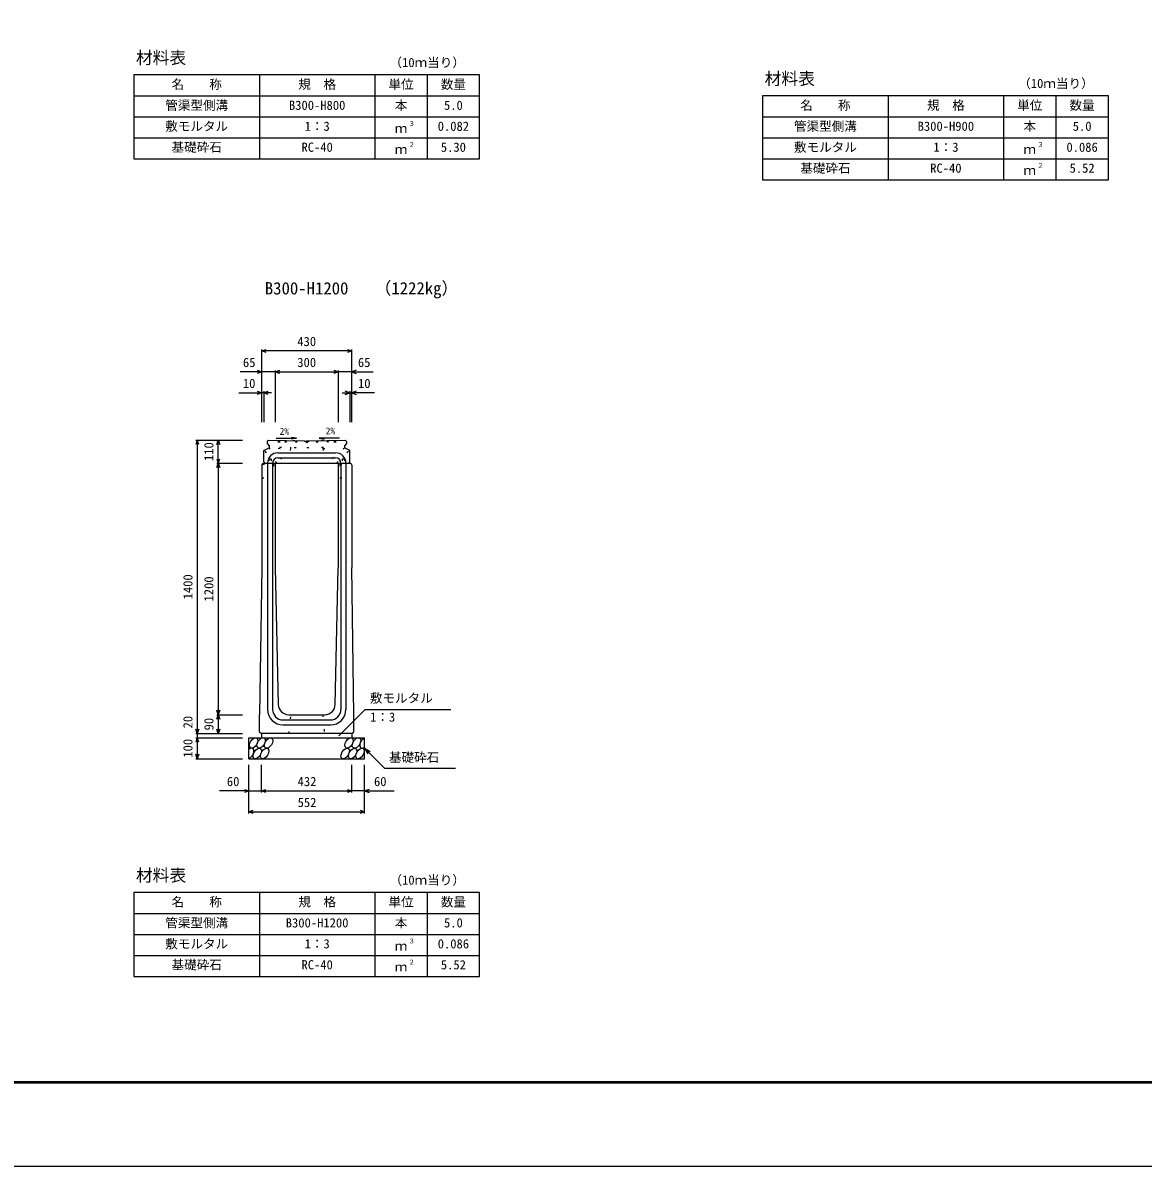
# Model space of a CAD drawing. Units: millimetres, scale not verified. Extents: x -12600 to 12600, y -5940 to 5940.
# Drawn here: x 1346 to 6691, y -5940 to -486 of the extents above; entities that cross this region are included whole.
import ezdxf
from ezdxf.enums import TextEntityAlignment as Align

# ---------------------------------------------------------------- set-up
doc = ezdxf.new("R2010")
doc.units = ezdxf.units.MM
doc.header["$LTSCALE"] = 40
doc.linetypes.add('DOTTED', pattern=[1.75, 0.25, -1.5])
for name, color, linetype, lineweight in [('0-0_DIM', 7, 'Continuous', 25), ('0-1_Defpoints', 5, 'Continuous', 25), ('0-2_HATCH', 6, 'Continuous', 25), ('0-3_HYO', 3, 'Continuous', 25), ('0-4_HYO2', 4, 'Continuous', 25), ('0-5_OUTLINE', 3, 'Continuous', 25), ('0-6_OUTLINE2', 4, 'DOTTED', 25), ('0-7_TXT', 7, 'Continuous', 25), ('0-8_WAKU', 3, 'Continuous', 25)]:
    doc.layers.add(name, color=color, linetype=linetype, lineweight=lineweight)
doc.styles.add('ＭＳ ゴシック', font='')
doc.styles.get('ＭＳ ゴシック').set_extended_font_data('MS Gothic')

msp = doc.modelspace()

# ---------------------------------------------------------------- linework, layer by layer
at = {"layer": '0-0_DIM'}
for p, q in [((2485, -2391.54), (2485, -2044.04)), ((2915, -2051.54), (2485, -2051.54)), ((2915, -2391.54), (2915, -2044.04)), ((2485, -2151.54), (2383.02, -2151.54)), ((2550, -2151.54), (2485, -2151.54)), ((2550, -2144.04), (2550, -2391.54)), ((2550, -2151.54), (2850, -2151.54)), ((2850, -2144.04), (2850, -2391.54)), ((2915, -2151.54), (2850, -2151.54)), ((2915, -2151.54), (3016.98, -2151.54)), ((2376.62, -2251.54), (2485, -2251.54)), ((2495, -2251.54), (2485, -2251.54)), ((2495, -2244.04), (2495, -2391.54)), ((2531.3, -2251.54), (2495, -2251.54)), ((2868.7, -2251.54), (2905, -2251.54)), ((2905, -2244.04), (2905, -2391.54)), ((2905, -2251.54), (2915, -2251.54)), ((3023.38, -2251.54), (2915, -2251.54)), ((2170.5, -2476.54), (2393, -2476.54)), ((2178, -2476.54), (2178, -3876.54)), ((2278, -2586.54), (2278, -2476.54)), ((2270.5, -2586.54), (2393, -2586.54)), ((2278, -2586.54), (2278, -3786.54)), ((2853.11, -3887.35), (2979.34, -3761.11)), ((2979.34, -3761.11), (3387.24, -3761.11)), ((2270.5, -3786.54), (2393, -3786.54)), ((2278, -3786.54), (2278, -3876.54)), ((2170.5, -3876.54), (2393, -3876.54)), ((2170.5, -3896.54), (2393, -3896.54)), ((2178, -3876.54), (2178, -3896.54)), ((2178, -3896.54), (2178, -3996.54)), ((2976, -3946.54), (3071.76, -4042.29)), ((2976, -3946.54), (3001.98, -3961.54)), ((2976, -3946.54), (2991, -3972.52)), ((2170.5, -3996.54), (2393, -3996.54)), ((2424, -4257.9), (2424, -4026.54)), ((2484, -4157.9), (2484, -4026.54)), ((2916, -4157.9), (2916, -4026.54)), ((2976, -4257.9), (2976, -4026.54)), ((3071.76, -4042.29), (3409.31, -4042.29)), ((2425, -4150.4), (2283.21, -4150.4)), ((2424, -4150.4), (2484, -4150.4)), ((2484, -4150.4), (2916, -4150.4)), ((2976, -4150.4), (2916, -4150.4)), ((2976, -4150.4), (3117.79, -4150.4)), ((2424, -4250.4), (2976, -4250.4))]:
    msp.add_line(p, q, dxfattribs=at)
for points in [[(2506.14, -2059.23), (2485, -2051.54), (2506.14, -2043.84)], [(2893.86, -2043.84), (2915, -2051.54), (2893.86, -2059.23)], [(2463.86, -2143.84), (2485, -2151.54), (2463.86, -2159.23)], [(2571.14, -2159.23), (2550, -2151.54), (2571.14, -2143.84)], [(2828.86, -2143.84), (2850, -2151.54), (2828.86, -2159.23)], [(2936.14, -2143.84), (2915, -2151.54), (2936.14, -2159.23)], [(2463.86, -2243.84), (2485, -2251.54), (2463.86, -2259.23)], [(2516.14, -2259.23), (2495, -2251.54), (2516.14, -2243.84)], [(2883.86, -2259.23), (2905, -2251.54), (2883.86, -2243.84)], [(2936.14, -2243.84), (2915, -2251.54), (2936.14, -2259.23)], [(2185.7, -2497.68), (2178, -2476.54), (2170.3, -2497.68)], [(2270.3, -2497.68), (2278, -2476.54), (2285.7, -2497.68)], [(2270.3, -2565.39), (2278, -2586.54), (2285.7, -2565.39)], [(2270.3, -2607.68), (2278, -2586.54), (2285.7, -2607.68)], [(2285.7, -3765.39), (2278, -3786.54), (2270.3, -3765.39)], [(2270.3, -3807.68), (2278, -3786.54), (2285.7, -3807.68)], [(2185.7, -3855.39), (2178, -3876.54), (2170.3, -3855.39)], [(2285.7, -3855.39), (2278, -3876.54), (2270.3, -3855.39)], [(2185.7, -3917.68), (2178, -3896.54), (2170.3, -3917.68)], [(2185.7, -3975.39), (2178, -3996.54), (2170.3, -3975.39)], [(2402.86, -4142.71), (2424, -4150.4), (2402.86, -4158.1)], [(2505.14, -4158.1), (2484, -4150.4), (2505.14, -4142.71)], [(2894.86, -4142.71), (2916, -4150.4), (2894.86, -4158.1)], [(2997.14, -4142.71), (2976, -4150.4), (2997.14, -4158.1)], [(2445.14, -4258.1), (2424, -4250.4), (2445.14, -4242.71)], [(2954.86, -4242.71), (2976, -4250.4), (2954.86, -4258.1)]]:
    msp.add_lwpolyline(points, dxfattribs=at)
at = {"layer": '0-1_Defpoints'}
msp.add_lwpolyline([(-4200, -5940), (12600, -5940), (12600, 5940), (-4200, 5940)], close=True, dxfattribs=at)
at = {"layer": '0-2_HATCH', "linetype": 'DOTTED'}
for p, q in [((2563.5, -2477.88), (2563.5, -2515.88)), ((2569.5, -2477.99), (2569.5, -2510)), ((2830.5, -2477.99), (2830.5, -2510)), ((2836.5, -2477.88), (2836.5, -2515.88)), ((2563.5, -2515.88), (2623.26, -2517.05)), ((2623.26, -2511.05), (2623.26, -2517.05)), ((2776.74, -2511.05), (2776.74, -2517.05)), ((2776.74, -2517.05), (2836.5, -2515.88))]:
    msp.add_line(p, q, dxfattribs=at)
for points in [[(2563.5, -2477.88), (2700, -2480.53), (2836.5, -2477.88)], [(2569.5, -2510), (2700, -2512.54), (2830.5, -2510)]]:
    msp.add_lwpolyline(points, dxfattribs=at)
for points in [[(2600.08, -2478.59), (2595.75, -2482.74), (2599.91, -2487.07), (2604.24, -2482.91)], [(2650.07, -2479.59), (2645.74, -2483.74), (2649.9, -2488.07), (2654.23, -2483.91)], [(2700, -2480.53), (2704.24, -2484.77), (2700, -2489.01), (2695.76, -2484.77)], [(2749.93, -2479.59), (2754.26, -2483.74), (2750.1, -2488.07), (2745.77, -2483.91)], [(2799.92, -2478.59), (2804.25, -2482.74), (2800.09, -2487.07), (2795.76, -2482.91)]]:
    msp.add_lwpolyline(points, close=True, dxfattribs=at)
at = {"layer": '0-2_HATCH'}
for centre in [(2446.89, -3921.54), (2482.37, -3921.54), (2517.84, -3921.54), (2902.05, -3921.54), (2937.52, -3921.54), (2463.77, -3971.54), (2499.25, -3971.54), (2883.45, -3971.54), (2918.93, -3971.54), (2954.41, -3971.54)]:
    msp.add_ellipse(centre, major_axis=(14.54, 23.54), ratio=0.5792, dxfattribs=at)
for centre, start_param, end_param in [((2973, -3921.54), 0.6666252, 4.1103269), ((2428.3, -3971.54), 3.7419964, 7.318141)]:
    msp.add_ellipse(centre, major_axis=(14.54, 23.54), ratio=0.5792, start_param=start_param, end_param=end_param, dxfattribs=at)
at = {"layer": '0-3_HYO'}
for p, q in [((2475, -734.64), (2475, -1134.64)), ((3025, -734.64), (3025, -1134.64)), ((3275, -734.64), (3275, -1134.64)), ((1875, -834.64), (3525, -834.64)), ((5475, -834.64), (5475, -1234.64)), ((6025, -834.64), (6025, -1234.64)), ((6275, -834.64), (6275, -1234.64)), ((4875, -934.64), (6525, -934.64)), ((2475, -4634.64), (2475, -5034.64)), ((3025, -4634.64), (3025, -5034.64)), ((3275, -4634.64), (3275, -5034.64)), ((1875, -4734.64), (3525, -4734.64))]:
    msp.add_line(p, q, dxfattribs=at)
for points in [[(1875, -1134.64), (3525, -1134.64), (3525, -734.64), (1875, -734.64)], [(4875, -1234.64), (6525, -1234.64), (6525, -834.64), (4875, -834.64)], [(1875, -5034.64), (3525, -5034.64), (3525, -4634.64), (1875, -4634.64)]]:
    msp.add_lwpolyline(points, close=True, dxfattribs=at)
at = {"layer": '0-4_HYO2'}
for p, q in [((1875, -934.64), (3525, -934.64)), ((1875, -1034.64), (3525, -1034.64)), ((4875, -1034.64), (6525, -1034.64)), ((4875, -1134.64), (6525, -1134.64)), ((1875, -4834.64), (3525, -4834.64)), ((1875, -4934.64), (3525, -4934.64))]:
    msp.add_line(p, q, dxfattribs=at)
at = {"layer": '0-5_OUTLINE'}
for p, q in [((2516.79, -2476.96), (2511, -2482.69)), ((2511, -2482.69), (2511, -2493.54)), ((2511, -2493.54), (2520, -2503.54)), ((2516.79, -2476.96), (2687.89, -2480.3)), ((2520, -2503.54), (2520, -2513.54)), ((2709, -2483.54), (2712.11, -2480.3)), ((2889, -2493.54), (2880, -2503.54)), ((2880, -2503.54), (2880, -2513.54)), ((2889, -2482.69), (2889, -2493.54)), ((2495, -2526.54), (2520, -2513.54)), ((2495, -2580.54), (2495, -2526.54)), ((2905, -2526.54), (2880, -2513.54)), ((2905, -2580.54), (2905, -2526.54)), ((2485, -2596.54), (2490, -2586.54)), ((2485, -2596.54), (2485, -3086.54)), ((2490, -2586.54), (2910, -2586.54)), ((2495, -2580.54), (2501, -2586.54)), ((2550, -2586.54), (2550, -3086.54)), ((2850, -2586.54), (2850, -3086.54)), ((2899, -2586.54), (2905, -2580.54)), ((2910, -2586.54), (2915, -2596.54)), ((2915, -2596.54), (2915, -3086.54)), ((2485, -3086.54), (2475, -3786.54)), ((2550, -3086.54), (2563.95, -3737.61)), ((2836.05, -3737.61), (2850, -3086.54)), ((2925, -3786.54), (2915, -3086.54)), ((2475, -3867.54), (2475, -3786.54)), ((2613.94, -3786.54), (2786.06, -3786.54)), ((2925, -3867.54), (2925, -3786.54)), ((2475, -3867.54), (2484, -3876.54)), ((2916, -3876.54), (2925, -3867.54)), ((2424, -3896.54), (2976, -3896.54)), ((2424, -3996.54), (2424, -3896.54)), ((2916, -3876.54), (2484, -3876.54)), ((2484, -3876.54), (2484, -3896.54)), ((2916, -3876.54), (2916, -3896.54)), ((2976, -3996.54), (2976, -3896.54)), ((2424, -3996.54), (2976, -3996.54))]:
    msp.add_line(p, q, dxfattribs=at)
for points in [[(2709, -2483.54), (2691, -2483.54), (2687.89, -2480.3)], [(2712.11, -2480.3), (2883.21, -2476.96), (2889, -2482.69)]]:
    msp.add_lwpolyline(points, dxfattribs=at)
for centre, start, end in [((2613.94, -3736.54), 181.22758, 270), ((2786.06, -3736.54), 270, 358.77242)]:
    msp.add_arc(centre, 50, start, end, dxfattribs=at)
at = {"layer": '0-6_OUTLINE2'}
for p, q in [((2557.7, -2586.54), (2496.64, -2525.68)), ((2518.69, -2514.22), (2604.41, -2586.54)), ((2623.26, -2517.05), (2608.5, -2586.54)), ((2776.74, -2517.05), (2791.5, -2586.54)), ((2881.31, -2514.22), (2795.59, -2586.54)), ((2842.3, -2586.54), (2903.36, -2525.68)), ((2487.75, -2591.04), (2542, -2591.04)), ((2519, -2566.04), (2531, -2566.04)), ((2519, -2566.04), (2519, -2591.04)), ((2531, -2566.04), (2531, -2591.04)), ((2542, -2591.04), (2542, -2656.54)), ((2858, -2591.04), (2858, -2656.54)), ((2858, -2591.04), (2912.25, -2591.04)), ((2869, -2566.04), (2881, -2566.04)), ((2869, -2566.04), (2869, -2591.04)), ((2881, -2566.04), (2881, -2591.04)), ((2485, -2656.54), (2542, -2656.54)), ((2858, -2656.54), (2915, -2656.54)), ((2615, -3876.54), (2625, -3786.54)), ((2775, -3786.54), (2785, -3876.54))]:
    msp.add_line(p, q, dxfattribs=at)
at = {"layer": '0-6_OUTLINE2', "linetype": 'Continuous'}
for p, q in [((2562, -2537.54), (2838, -2537.54)), ((2562, -2561.54), (2838, -2561.54)), ((2513, -2586.54), (2513, -3761.54)), ((2537, -2586.54), (2537, -3761.54)), ((2863, -2586.54), (2863, -3761.54)), ((2887, -2586.54), (2887, -3761.54)), ((2587, -3811.54), (2813, -3811.54)), ((2587, -3835.54), (2813, -3835.54))]:
    msp.add_line(p, q, dxfattribs=at)
for centre, radius, start, end in [((2562, -2586.54), 49, 90, 180), ((2562, -2586.54), 25, 90, 180), ((2838, -2586.54), 49, 0, 90), ((2838, -2586.54), 25, 0, 90), ((2587, -3761.54), 74, 180, 270), ((2587, -3761.54), 50, 180, 270), ((2813, -3761.54), 50, 270, 0), ((2813, -3761.54), 74, 270, 0)]:
    msp.add_arc(centre, radius, start, end, dxfattribs=at)
at = {"layer": '0-7_TXT'}
for p, q in [((2651.65, -2468.06), (2628.05, -2463.67)), ((2759.6, -2467.95), (2783.19, -2463.56)), ((2856.91, -2467.01), (2759.6, -2467.95)), ((2759.6, -2467.95), (2783.28, -2471.89))]:
    msp.add_line(p, q, dxfattribs=at)
msp.add_lwpolyline([(2553.7, -2467.11), (2651.65, -2468.06), (2627.97, -2472)], dxfattribs=at)
at = {"layer": '0-8_WAKU', "lineweight": 50}
msp.add_lwpolyline([(-3800, -5540), (12200, -5540), (12200, 5540), (-3800, 5540)], close=True, dxfattribs=at)

# ---------------------------------------------------------------- texts
at = {"layer": '0-0_DIM', "style": 'ＭＳ ゴシック'}
for s, p in [('430', (2655, -2041.54)), ('65', (2395.68, -2141.54)), ('300', (2655, -2141.54)), ('65', (2944.32, -2141.54)), ('10', (2395.16, -2241.54)), ('10', (2944.84, -2241.54)), ('敷モルタル', (3001.38, -3742.38)), ('1：3', (3002.38, -3833.07)), ('基礎砕石', (3092.32, -4025.12)), ('60', (2319, -4140.4)), ('432', (2656.54, -4140.4)), ('60', (3021, -4140.4)), ('552', (2656.54, -4240.4))]:
    msp.add_text(s, height=43.99, dxfattribs=at).set_placement(p, align=Align.BOTTOM_LEFT)
for s, p in [('110', (2268, -2576.54)), ('1400', (2168, -3236.54)), ('1200', (2268, -3246.54)), ('20', (2168, -3852.22)), ('90', (2268, -3861.54)), ('100', (2168, -3991.54))]:
    msp.add_text(s, height=43.99, rotation=90, dxfattribs=at).set_placement(p, align=Align.BOTTOM_LEFT)
at = {"layer": '0-7_TXT', "style": 'ＭＳ ゴシック'}
for s, height, p in [('材料表', 58.65, (1885, -699.64)), ('（10ｍ当り）', 43.99, (3095, -710.64)), ('名\u3000\u3000称', 43.99, (2055, -814.64)), ('規\u3000格', 43.99, (2660, -814.64)), ('単位', 43.99, (3090, -814.64)), ('数量', 43.99, (3340, -814.64)), ('材料表', 58.65, (4885, -799.64)), ('（10ｍ当り）', 43.99, (6095, -810.64)), ('管渠型側溝', 43.99, (2025, -914.64)), ('B300-H800', 43.99, (2615, -914.64)), ('本', 43.99, (3120, -914.64)), ('5.0', 43.99, (3355, -914.64)), ('名\u3000\u3000称', 43.99, (5055, -914.64)), ('規\u3000格', 43.99, (5660, -914.64)), ('単位', 43.99, (6090, -914.64)), ('数量', 43.99, (6340, -914.64)), ('敷モルタル', 43.99, (2025, -1014.64)), ('1：3', 43.99, (2690, -1014.64)), ('ｍ', 43.99, (3120, -1024.64)), ('３', 21.99, (3185.54, -984.27)), ('0.082', 43.99, (3325, -1014.64)), ('管渠型側溝', 43.99, (5025, -1014.64)), ('B300-H900', 43.99, (5615, -1014.64)), ('本', 43.99, (6120, -1014.64)), ('5.0', 43.99, (6355, -1014.64)), ('基礎砕石', 43.99, (2055, -1114.64)), ('RC-40', 43.99, (2675, -1114.64)), ('ｍ', 43.99, (3120, -1124.64)), ('２', 21.99, (3185.54, -1084.27)), ('5.30', 43.99, (3340, -1114.64)), ('敷モルタル', 43.99, (5025, -1114.64)), ('1：3', 43.99, (5690, -1114.64)), ('ｍ', 43.99, (6120, -1124.64)), ('３', 21.99, (6185.54, -1084.27)), ('0.086', 43.99, (6325, -1114.64)), ('基礎砕石', 43.99, (5055, -1214.64)), ('RC-40', 43.99, (5675, -1214.64)), ('ｍ', 43.99, (6120, -1224.64)), ('２', 21.99, (6185.54, -1184.27)), ('5.52', 43.99, (6340, -1214.64)), ('B300-H1200', 58.65, (2500, -1799.56)), ('（1222kg）', 58.65, (3023.7, -1799.16)), ('2%', 32.99, (2570.66, -2461.54)), ('2%', 32.99, (2790.65, -2459.18)), ('材料表', 58.65, (1885, -4599.64)), ('（10ｍ当り）', 43.99, (3095, -4610.64)), ('名\u3000\u3000称', 43.99, (2055, -4714.64)), ('規\u3000格', 43.99, (2660, -4714.64)), ('単位', 43.99, (3090, -4714.64)), ('数量', 43.99, (3340, -4714.64)), ('管渠型側溝', 43.99, (2025, -4814.64)), ('B300-H1200', 43.99, (2600, -4814.64)), ('本', 43.99, (3120, -4814.64)), ('5.0', 43.99, (3355, -4814.64)), ('敷モルタル', 43.99, (2025, -4914.64)), ('1：3', 43.99, (2690, -4914.64)), ('ｍ', 43.99, (3120, -4924.64)), ('３', 21.99, (3185.54, -4884.27)), ('0.086', 43.99, (3325, -4914.64)), ('基礎砕石', 43.99, (2055, -5014.64)), ('RC-40', 43.99, (2675, -5014.64)), ('２', 21.99, (3185.54, -4984.27)), ('5.52', 43.99, (3340, -5014.64)), ('ｍ', 43.99, (3120, -5024.64))]:
    msp.add_text(s, height=height, dxfattribs=at).set_placement(p, align=Align.BOTTOM_LEFT)

doc.saveas('drawing.dxf')
